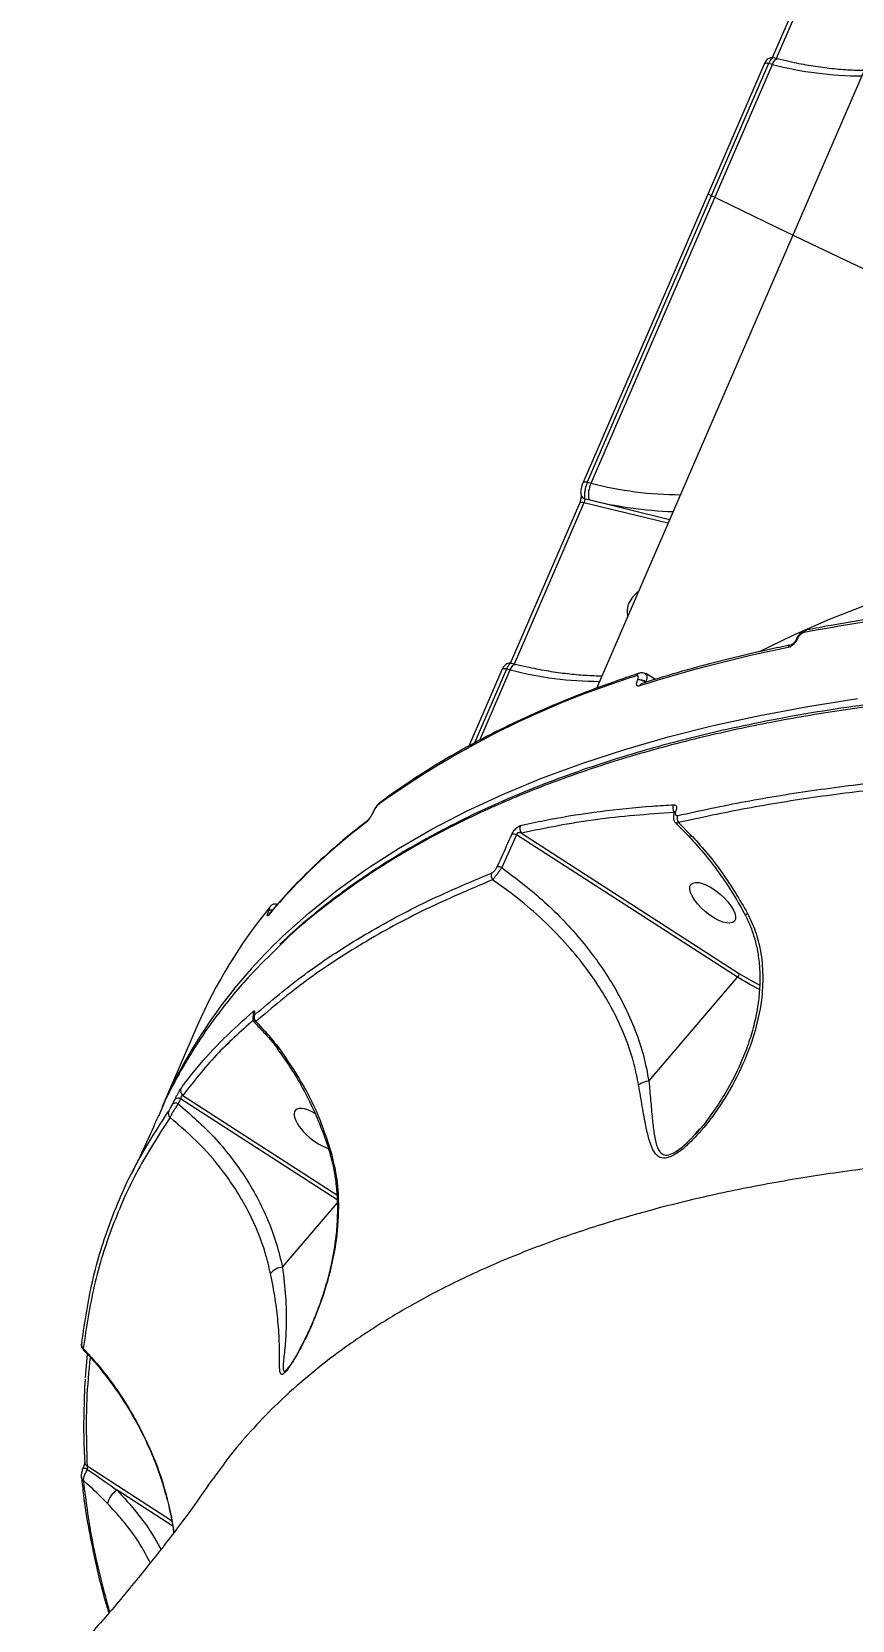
# Model space of a CAD drawing. Header units: millimetres. Extents: x -4688 to 6829, y -6350 to 4771.
# Drawn here: x 1977.9 to 2112.1, y 774.7 to 1034.5 of the extents above; entities that cross this region are included whole.
import ezdxf

# ---------------------------------------------------------------- set-up
doc = ezdxf.new("R2010")
doc.units = ezdxf.units.MM
for name, color, linetype in [('DIKOM_ОБЪЕКТ', 7, 'Continuous'), ('DIKOM_РАЗМЕР_ЗОНА', 7, 'Continuous'), ('DIKOM_РАЗМЕР_ОБЪЕКТА', 7, 'Continuous')]:
    doc.layers.add(name, color=color, linetype=linetype)
doc.styles.add('style1', font='arial.ttf', dxfattribs={"width": 0.8})
doc.dimstyles.new('1-50', dxfattribs={"dimtxt": 300, "dimasz": 200, "dimexe": 100, "dimexo": 0, "dimgap": 100, "dimtad": 1, "dimtxsty": 'style1', "dimcen": 200, "dimclrd": 7, "dimclre": 7, "dimclrt": 7, "dimadec": 1, "dimazin": 2, "dimtfac": 1, "dimtmove": 0, "dimatfit": 2, "dimfxl": 0, "dimlwd": 25, "dimlwe": 18, "dimarcsym": 0})

# ---------------------------------------------------------------- blocks, each defined once
blk = doc.blocks.new('*D9')
at = {"layer": 'Defpoints', "color": 0, "transparency": 16777216}
for p in [(2285.35, 2926.08), (233.68, -3329.73), (5655.58, -3329.73)]:
    blk.add_point(p, dxfattribs=at)
at = {"layer": 'DIKOM_РАЗМЕР_ОБЪЕКТА', "color": 7, "lineweight": 18, "transparency": 16777216}
for p, q in [((2285.35, 2926.08), (5755.58, 2926.08)), ((233.68, -3329.73), (5755.58, -3329.73))]:
    blk.add_line(p, q, dxfattribs=at)
at = {"layer": 'DIKOM_РАЗМЕР_ОБЪЕКТА', "color": 7, "lineweight": 25, "transparency": 16777216}
blk.add_line((5655.58, 2726.08), (5655.58, -3129.73), dxfattribs=at)
at = {"layer": 'DIKOM_РАЗМЕР_ОБЪЕКТА', "color": 7, "transparency": 16777216}
for points in [[(5622.24, 2726.08), (5688.91, 2726.08), (5655.58, 2926.08)], [(5622.24, -3129.73), (5688.91, -3129.73), (5655.58, -3329.73)]]:
    blk.add_solid(points, dxfattribs=at)
at = {"layer": 'DIKOM_РАЗМЕР_ОБЪЕКТА', "color": 7, "transparency": 16777216, "insert": (5402.4, -130.27), "char_height": 300, "attachment_point": 5, "rotation": 90, "style": 'style1'}
blk.add_mtext('6250', dxfattribs=at)
blk = doc.blocks.new('*D10')
at = {"layer": 'Defpoints', "color": 0, "transparency": 16777216}
for p in [(2960.09, 4770.95), (741.18, -5330.34), (6729.08, -5330.34)]:
    blk.add_point(p, dxfattribs=at)
at = {"layer": 'DIKOM_РАЗМЕР_ЗОНА', "color": 7, "lineweight": 18, "transparency": 16777216}
for p, q in [((2960.09, 4770.95), (6829.08, 4770.95)), ((741.18, -5330.34), (6829.08, -5330.34))]:
    blk.add_line(p, q, dxfattribs=at)
at = {"layer": 'DIKOM_РАЗМЕР_ЗОНА', "color": 7, "lineweight": 25, "transparency": 16777216}
blk.add_line((6729.08, 4570.95), (6729.08, -5130.34), dxfattribs=at)
at = {"layer": 'DIKOM_РАЗМЕР_ЗОНА', "color": 7, "transparency": 16777216}
for points in [[(6695.74, 4570.95), (6762.41, 4570.95), (6729.08, 4770.95)], [(6695.74, -5130.34), (6762.41, -5130.34), (6729.08, -5330.34)]]:
    blk.add_solid(points, dxfattribs=at)
at = {"layer": 'DIKOM_РАЗМЕР_ЗОНА', "color": 7, "transparency": 16777216, "insert": (6475.9, -93.77), "char_height": 300, "attachment_point": 5, "rotation": 90, "style": 'style1'}
blk.add_mtext('10100', dxfattribs=at)
blk = doc.blocks.new('*D11')
at = {"layer": 'Defpoints', "color": 0, "transparency": 16777216}
for p in [(3703.08, 2652.76), (-3188.42, -47.63), (-3188.42, -4921.77)]:
    blk.add_point(p, dxfattribs=at)
at = {"layer": 'DIKOM_РАЗМЕР_ОБЪЕКТА', "color": 7, "lineweight": 18, "transparency": 16777216}
for p, q in [((3703.08, 2652.76), (3703.08, -5021.77)), ((-3188.42, -47.63), (-3188.42, -5021.77))]:
    blk.add_line(p, q, dxfattribs=at)
at = {"layer": 'DIKOM_РАЗМЕР_ОБЪЕКТА', "color": 7, "lineweight": 25, "transparency": 16777216}
blk.add_line((3503.08, -4921.77), (-2988.42, -4921.77), dxfattribs=at)
at = {"layer": 'DIKOM_РАЗМЕР_ОБЪЕКТА', "color": 7, "transparency": 16777216}
for points in [[(-2988.42, -4888.44), (-2988.42, -4955.11), (-3188.42, -4921.77)], [(3503.08, -4888.44), (3503.08, -4955.11), (3703.08, -4921.77)]]:
    blk.add_solid(points, dxfattribs=at)
at = {"layer": 'DIKOM_РАЗМЕР_ОБЪЕКТА', "color": 7, "transparency": 16777216, "insert": (4.08, -4668.6), "char_height": 300, "attachment_point": 5, "style": 'style1'}
blk.add_mtext('6900', dxfattribs=at)
blk = doc.blocks.new('*D12')
at = {"layer": 'Defpoints', "color": 0, "transparency": 16777216}
for p in [(4937.72, 2926.08), (-4688.42, -671.13), (4937.72, -6249.77)]:
    blk.add_point(p, dxfattribs=at)
at = {"layer": 'DIKOM_РАЗМЕР_ЗОНА', "color": 7, "lineweight": 18, "transparency": 16777216}
for p, q in [((4937.72, 2926.08), (4937.72, -6349.77)), ((-4688.42, -671.13), (-4688.42, -6349.77))]:
    blk.add_line(p, q, dxfattribs=at)
at = {"layer": 'DIKOM_РАЗМЕР_ЗОНА', "color": 7, "lineweight": 25, "transparency": 16777216}
blk.add_line((-4488.42, -6249.77), (4737.72, -6249.77), dxfattribs=at)
at = {"layer": 'DIKOM_РАЗМЕР_ЗОНА', "color": 7, "transparency": 16777216}
for points in [[(-4488.42, -6216.44), (-4488.42, -6283.11), (-4688.42, -6249.77)], [(4737.72, -6216.44), (4737.72, -6283.11), (4937.72, -6249.77)]]:
    blk.add_solid(points, dxfattribs=at)
at = {"layer": 'DIKOM_РАЗМЕР_ЗОНА', "color": 7, "transparency": 16777216, "insert": (124.65, -5996.6), "char_height": 300, "attachment_point": 5, "style": 'style1'}
blk.add_mtext('9650', dxfattribs=at)

msp = doc.modelspace()

# ---------------------------------------------------------------- linework, layer by layer
at = {"layer": 'DIKOM_ОБЪЕКТ', "color": 7, "linetype": 'Continuous', "lineweight": 15}
for p, q in [((2186.722, 1196.008), (2070.27, 927.116)), ((2110.365, 1056.407), (2099.036, 1030.248)), ((2111.112, 1056.527), (2099.681, 1030.131)), ((2097.695, 1029.207), (2068.028, 960.707)), ((2098.442, 1029.328), (2068.776, 960.827)), ((2069.382, 960.679), (2099.048, 1029.179)), ((2099.048, 1029.179), (2098.442, 1029.328)), ((2099.865, 1030.086), (2099.239, 1030.239)), ((2068.776, 960.827), (2069.382, 960.679)), ((2067.474, 957.37), (2056.146, 931.211)), ((2068.222, 957.491), (2056.79, 931.094)), ((2081.965, 954.12), (2068.222, 957.491)), ((2068.365, 958.15), (2069.007, 957.992)), ((2069.007, 957.992), (2082.237, 954.748)), ((2102.961, 935.154), (2102.932, 935.088)), ((2103.195, 935.306), (2103.167, 935.241)), ((2054.804, 930.171), (2049.393, 917.676)), ((2055.551, 930.291), (2050.313, 918.196)), ((2056.157, 930.142), (2055.551, 930.291)), ((2056.974, 931.049), (2056.348, 931.203)), ((2051.174, 918.637), (2056.157, 930.142)), ((2077.001, 928.483), (2077.02, 928.529)), ((2078.351, 928.161), (2078.331, 928.116)), ((2079.931, 928.595), (2078.336, 929.546)), ((2033.713, 906.898), (2033.676, 906.813)), ((2033.783, 906.983), (2033.746, 906.898)), ((2083.243, 905.086), (2085.499, 902.846)), ((2083.686, 905.176), (2085.732, 903.12)), ((2057.197, 903.184), (2054.775, 897.817)), ((2093.374, 879.86), (2057.197, 903.184)), ((2058.012, 903.453), (2093.68, 880.457)), ((2016.652, 890.714), (2016.664, 890.741)), ((2078.853, 862.861), (2093.374, 879.86)), ((2004.954, 871.917), (1999.214, 858.663)), ((2002.581, 860.541), (2027.803, 844.28)), ((2000.922, 859.138), (2001.314, 859.944)), ((2002.219, 859.98), (2001.826, 859.171)), ((2027.823, 843.473), (2002.219, 859.98)), ((2086.455, 854.256), (2087.183, 855.102)), ((2018.896, 832.452), (2027.837, 842.919)), ((1986.666, 814.421), (1987.002, 818.208)), ((1986.914, 799.946), (2000.76, 791.019)), ((2007.595, 797.886), (2007.533, 797.801)), ((2000.948, 790.104), (1991.829, 795.983))]:
    msp.add_line(p, q, dxfattribs=at)
at = {"layer": 'DIKOM_ОБЪЕКТ', "color": 7, "linetype": 'Continuous', "lineweight": 15, "flags": 128}
for points in [[(2098.442, 1029.328), (2098.27, 1029.361), (2098.111, 1029.374), (2097.971, 1029.367), (2097.853, 1029.339), (2097.764, 1029.292), (2097.705, 1029.228), (2097.695, 1029.207)], [(2099.048, 1029.179), (2099.194, 1029.481), (2099.347, 1029.732), (2099.502, 1029.921), (2099.653, 1030.043), (2099.794, 1030.091), (2099.864, 1030.086)], [(2068.776, 960.827), (2068.604, 960.861), (2068.445, 960.874), (2068.305, 960.867), (2068.187, 960.839), (2068.098, 960.792), (2068.039, 960.727), (2068.027, 960.702)], [(2068.222, 957.491), (2068.05, 957.524), (2067.89, 957.537), (2067.749, 957.53), (2067.631, 957.502), (2067.542, 957.454), (2067.484, 957.389), (2067.474, 957.37)], [(2096.972, 933.151), (2102.481, 935.854), (2108.39, 938.435), (2114.576, 940.831), (2121.031, 943.038), (2127.751, 945.056), (2134.728, 946.881), (2141.957, 948.513), (2149.431, 949.95), (2157.142, 951.19), (2165.084, 952.233), (2173.249, 953.077), (2181.63, 953.721), (2190.219, 954.166), (2199.007, 954.41), (2207.987, 954.454), (2217.15, 954.297), (2226.488, 953.939), (2235.992, 953.381), (2245.654, 952.624), (2255.463, 951.667)], [(2055.551, 930.291), (2055.38, 930.324), (2055.221, 930.338), (2055.08, 930.33), (2054.963, 930.303), (2054.873, 930.256), (2054.814, 930.191), (2054.804, 930.171)], [(2056.157, 930.142), (2056.303, 930.444), (2056.457, 930.695), (2056.612, 930.885), (2056.762, 931.006), (2056.903, 931.054), (2056.973, 931.049)], [(2018.084, 885.723), (2018.976, 886.584), (2023.251, 890.426), (2027.831, 894.101), (2032.71, 897.605), (2037.887, 900.937), (2043.355, 904.092), (2049.111, 907.068), (2055.149, 909.862), (2061.465, 912.474), (2068.052, 914.899), (2074.907, 917.136), (2082.022, 919.183), (2089.393, 921.039), (2097.012, 922.702), (2104.873, 924.17), (2112.97, 925.442)], [(2016.829, 891.39), (2016.798, 891.349), (2016.716, 891.203)], [(2016.702, 890.232), (2016.668, 890.188), (2016.581, 890.036)], [(2094.992, 890.326), (2094.79, 890.153), (2094.676, 890.018), (2094.659, 889.928), (2094.661, 889.926)], [(2096.975, 877.854), (2095.341, 878.685), (2093.374, 879.86)], [(2093.68, 880.457), (2095.588, 879.317), (2096.977, 878.603)], [(2014.258, 873.958), (2014.184, 873.836), (2014.172, 873.807)], [(2026.906, 851.045), (2026.798, 850.921), (2026.772, 850.814), (2026.773, 850.805)]]:
    msp.add_lwpolyline(points, dxfattribs=at)
at = {"layer": 'DIKOM_ОБЪЕКТ', "color": 7, "linetype": 'Continuous', "lineweight": 15}
for centre, radius, start, end in [((2113.788, 1086.316), 59.007, 255.53393, 269.87668), ((2960.09, 2788.542), 1982.411, 243.918116, 266.866524), ((2073.505, 958.735), 4.559, 154.76154, 189.37525), ((2084.122, 1017.815), 59.007, 255.53393, 269.87668), ((2068.546, 958.954), 0.824, 197.24224, 257.36188), ((2085.015, 1021.236), 65.238, 255.79583, 268.04903), ((2078.661, 939.679), 3.376, 155.5494, 193.27644), ((2079.781, 939.166), 4.609, 125.31753, 155.50963), ((2168.125, 594.832), 347.346, 89.6771, 100.60482), ((2104.851, 936), 0.694, 103.44897, 159.36524), ((2146.788, 708.807), 229.482, 101.34939, 107.62258), ((2102.276, 933.558), 0.692, 102.82115, 159.44043), ((2103.191, 934.947), 0.295, 94.74882, 151.57654), ((2103.22, 935.011), 0.297, 94.86194, 150.49136), ((2121.116, 787.455), 148.481, 107.35924, 125.64394), ((2070.897, 987.279), 59.007, 255.53393, 269.87668), ((2077.491, 928.902), 0.728, 109.11397, 158.16991), ((2077.241, 926.76), 1.74, 51.20456, 97.92997), ((2077.261, 926.805), 1.74, 51.20456, 97.92997), ((2077.987, 927.251), 0.725, 108.94627, 158.27585), ((2033.866, 906.729), 0.208, 125.50911, 157.29305), ((2033.904, 906.814), 0.208, 125.53714, 156.20204), ((2035.307, 907.813), 0.781, 126.70799, 156.91092), ((2083.918, 907.533), 1.153, 151.41495, 217.94487), ((2083.323, 906.713), 0.338, 102.57819, 154.39543), ((2091.707, 826.714), 98.253, 127.06628, 139.87299), ((2033.204, 904.807), 0.781, 126.99751, 156.90331), ((2058.839, 904.196), 1.112, 153.95999, 221.97846), ((2084.698, 905.851), 1.217, 156.84642, 213.71989), ((2056.747, 902.105), 1.169, 67.35135, 106.71512), ((2086.524, 902.184), 1.226, 130.23893, 148.19591), ((2054.167, 896.506), 1.125, 156.74346, 217.83113), ((2054.311, 896.757), 1.157, 66.36321, 105.87395), ((2080.663, 838.972), 82.567, 140.75899, 156.48349), ((2017.035, 890.204), 0.637, 75.4118, 126.94698), ((2017.05, 890.226), 0.643, 74.83512, 126.84324), ((2077.321, 824.305), 85.33, 133.96425, 156.25584), ((2092.441, 880.716), 1.266, 317.45375, 348.15856), ((2015.035, 873.898), 0.955, 154.32593, 196.26953), ((2015.245, 873.319), 1, 156.24384, 223.6534), ((2018.43, 868.054), 0.294, 119.73382, 169.65136), ((2079.096, 859.667), 3.203, 94.34751, 126.87753), ((2001.795, 859.264), 0.832, 59.31614, 125.24006), ((2003.176, 861.307), 0.97, 156.31852, 232.13518), ((2001.146, 857.606), 0.943, 155.81531, 226.3109), ((2001.4, 858.459), 0.83, 59.13772, 125.14279), ((1788.16, 1091.144), 459.196, 311.07266, 328.2064), ((2019.05, 829.83), 2.627, 93.36311, 143.23171), ((1986.824, 819.825), 0.84, 154.58972, 230.986), ((1987.311, 800.649), 0.808, 185.16311, 240.5698), ((1986.784, 798.205), 0.817, 188.16605, 232.3949), ((1985.869, 796.81), 2.789, 67.0952, 82.13166), ((1993.637, 793.029), 3.463, 121.46279, 166.98884)]:
    msp.add_arc(centre, radius, start, end, dxfattribs=at)
msp.add_ellipse((2089.287, 892.049), major_axis=(3.564, -3.012), ratio=0.4016192, dxfattribs=at)
for start_param, end_param in [(3.2835784, 5.5470952), (1.9772132, 3.2835784)]:
    msp.add_ellipse((2024.557, 855.079), major_axis=(3.564, -3.012), ratio=0.4016192, start_param=start_param, end_param=end_param, dxfattribs=at)
for points, knots in [([(2099.242, 1030.238), (2099.241, 1030.238), (2099.111, 1030.298), (2098.832, 1030.275), (2098.486, 1030.174), (2098.202, 1029.981), (2097.945, 1029.692), (2097.785, 1029.427), (2097.706, 1029.229), (2097.696, 1029.204)], [0, 0, 0, 0, 0.0015792, 0.2009267, 0.3622209, 0.5189769, 0.6988153, 0.9624118, 1, 1, 1, 1]), ([(2099.234, 1030.22), (2099.22, 1030.23), (2099.145, 1030.281), (2098.956, 1030.156), (2098.694, 1029.853), (2098.526, 1029.503), (2098.442, 1029.328)], [0, 0, 0, 0, 0.0719734, 0.3813418, 0.6906495, 1, 1, 1, 1]), ([(2114.038, 1028.179), (2113.949, 1028.179), (2112.975, 1028.17), (2110.999, 1028.265), (2108.062, 1028.538), (2104.984, 1028.993), (2102.237, 1029.523), (2100.51, 1029.933), (2099.865, 1030.086)], [0, 0, 0, 0, 0.021434, 0.2333898, 0.4458981, 0.658983, 0.8725557, 1, 1, 1, 1]), ([(2067.775, 959.833), (2067.756, 959.747), (2067.689, 959.436), (2067.66, 959.068), (2067.759, 958.795), (2067.787, 958.717)], [0, 0, 0, 0, 0.2136278, 0.7745577, 1, 1, 1, 1]), ([(2068.032, 960.7), (2067.964, 960.538), (2067.849, 960.26), (2067.796, 959.958), (2067.775, 959.833)], [0, 0, 0, 0, 0.5855044, 1, 1, 1, 1]), ([(2068.776, 960.827), (2068.725, 960.701), (2068.596, 960.382), (2068.431, 959.795), (2068.318, 959.144), (2068.286, 958.551), (2068.339, 958.284), (2068.365, 958.15)], [0, 0, 0, 0, 0.1407273, 0.3554498, 0.5702908, 0.7851571, 1, 1, 1, 1]), ([(2067.754, 958.726), (2067.754, 958.727), (2067.751, 958.737), (2067.759, 958.699), (2067.762, 958.614), (2067.754, 958.436), (2067.718, 958.176), (2067.645, 957.851), (2067.555, 957.56), (2067.494, 957.422), (2067.474, 957.377)], [0, 0, 0, 0, 0.0058536, 0.0949864, 0.200549, 0.336944, 0.5006477, 0.6918207, 0.8977199, 1, 1, 1, 1]), ([(2068.365, 958.15), (2068.367, 958.118), (2068.371, 958.053), (2068.35, 957.908), (2068.313, 957.747), (2068.267, 957.602), (2068.235, 957.522), (2068.222, 957.491)], [0, 0, 0, 0, 0.21547407, 0.43064771, 0.64534848, 0.85958516, 1, 1, 1, 1]), ([(2170.605, 942.608), (2169.046, 942.599), (2164.526, 942.576), (2157.171, 942.401), (2148.603, 942.023), (2140.219, 941.463), (2132.022, 940.727), (2124.017, 939.813), (2116.216, 938.719), (2109.794, 937.654), (2106.006, 936.928), (2104.69, 936.676)], [0, 0, 0, 0, 0.0652743, 0.189341, 0.3134158, 0.4374968, 0.5615842, 0.6856777, 0.8097769, 0.9338813, 1, 1, 1, 1]), ([(2104.694, 936.657), (2104.634, 936.65), (2104.39, 936.624), (2103.955, 936.382), (2103.428, 935.923), (2103.069, 935.457), (2102.986, 935.189), (2102.974, 935.152)], [0, 0, 0, 0, 0.0798373, 0.3253577, 0.6372765, 0.9495366, 1, 1, 1, 1]), ([(2104.201, 936.245), (2104.12, 936.22), (2103.958, 936.171), (2103.69, 935.981), (2103.449, 935.733), (2103.284, 935.495), (2103.218, 935.355), (2103.195, 935.306)], [0, 0, 0, 0, 0.2288294, 0.4578465, 0.6785143, 0.8883618, 1, 1, 1, 1]), ([(2102.114, 934.231), (2100.835, 933.965), (2097.123, 933.194), (2091.149, 931.782), (2084.287, 929.962), (2079.918, 928.608), (2077.752, 927.937)], [0, 0, 0, 0, 0.1498866, 0.4347981, 0.7197198, 1, 1, 1, 1]), ([(2103.167, 935.241), (2103.133, 935.168), (2103.032, 934.954), (2102.779, 934.589), (2102.407, 934.209), (2101.998, 933.916), (2101.751, 933.839), (2101.628, 933.801)], [0, 0, 0, 0, 0.1082969, 0.3204328, 0.5430623, 0.7715679, 1, 1, 1, 1]), ([(2102.931, 935.086), (2102.929, 935.082), (2102.911, 935.035), (2102.841, 934.906), (2102.711, 934.716), (2102.537, 934.52), (2102.355, 934.363), (2102.203, 934.264), (2102.115, 934.231), (2102.121, 934.233), (2102.123, 934.233)], [0, 0, 0, 0, 0.0126352, 0.143886, 0.2882354, 0.4508682, 0.6244635, 0.775579, 0.9349207, 1, 1, 1, 1]), ([(2056.351, 931.201), (2056.35, 931.202), (2056.22, 931.261), (2055.941, 931.238), (2055.595, 931.137), (2055.311, 930.945), (2055.054, 930.656), (2054.895, 930.39), (2054.815, 930.192), (2054.805, 930.167)], [0, 0, 0, 0, 0.0015792, 0.2009267, 0.3622209, 0.5189769, 0.6988153, 0.9624118, 1, 1, 1, 1]), ([(2056.343, 931.183), (2056.329, 931.193), (2056.254, 931.245), (2056.065, 931.119), (2055.803, 930.816), (2055.635, 930.466), (2055.551, 930.291)], [0, 0, 0, 0, 0.0719734, 0.3813418, 0.6906495, 1, 1, 1, 1]), ([(2071.148, 929.143), (2071.058, 929.142), (2070.084, 929.133), (2068.108, 929.228), (2065.171, 929.502), (2062.094, 929.957), (2059.346, 930.486), (2057.619, 930.896), (2056.974, 931.049)], [0, 0, 0, 0, 0.021434, 0.2333898, 0.4458981, 0.658983, 0.8725557, 1, 1, 1, 1]), ([(2246.11, 921.265), (2244.704, 921.479), (2239.903, 922.211), (2231.817, 923.276), (2221.874, 924.464), (2212.088, 925.461), (2202.47, 926.28), (2193.023, 926.918), (2183.741, 927.377), (2174.621, 927.656), (2165.659, 927.756), (2156.854, 927.678), (2148.204, 927.42), (2139.705, 926.983), (2131.355, 926.366), (2123.163, 925.569), (2115.153, 924.595), (2107.359, 923.447), (2099.804, 922.127), (2092.491, 920.636), (2085.416, 918.975), (2078.577, 917.144), (2071.971, 915.141), (2065.595, 912.967), (2059.45, 910.621), (2053.533, 908.101), (2047.843, 905.408), (2042.382, 902.54), (2037.163, 899.506), (2032.21, 896.316), (2027.533, 892.985), (2023.172, 889.5), (2020.163, 886.923), (2018.692, 885.463), (2018.488, 885.261)], [0, 0, 0, 0, 0.01366946, 0.0466609, 0.07966298, 0.11251677, 0.14521956, 0.17780866, 0.21032128, 0.24279459, 0.27526567, 0.3077641, 0.34032198, 0.37297625, 0.40576375, 0.43872132, 0.47175112, 0.50467949, 0.53744492, 0.57008474, 0.60263569, 0.63513432, 0.66761698, 0.70011734, 0.73266184, 0.76528627, 0.79802621, 0.83091709, 0.86393051, 0.89689345, 0.9296601, 0.96227404, 0.99477053, 1, 1, 1, 1]), ([(2077.249, 929.59), (2076.117, 929.211), (2072.835, 928.112), (2067.583, 926.165), (2061.576, 923.692), (2055.82, 921.052), (2050.316, 918.248), (2045.067, 915.283), (2040.168, 912.213), (2036.818, 909.896), (2035.107, 908.635), (2034.84, 908.439)], [0, 0, 0, 0, 0.06883383, 0.19964173, 0.33044341, 0.46122772, 0.59198855, 0.72271895, 0.85341132, 0.97712078, 1, 1, 1, 1]), ([(2077.02, 928.529), (2077.044, 928.589), (2077.104, 928.742), (2077.137, 928.953), (2077.1, 929.121), (2076.993, 929.208), (2076.874, 929.185), (2076.815, 929.173)], [0, 0, 0, 0, 0.1422682, 0.3570915, 0.5715532, 0.7857145, 1, 1, 1, 1]), ([(2077.313, 927.519), (2077.224, 927.502), (2077.044, 927.468), (2076.883, 927.6), (2076.827, 927.852), (2076.876, 928.167), (2076.965, 928.394), (2077.001, 928.483)], [0, 0, 0, 0, 0.2150376, 0.4299703, 0.6447112, 0.8592201, 1, 1, 1, 1]), ([(2078.314, 929.468), (2078.303, 929.478), (2078.181, 929.588), (2077.876, 929.657), (2077.521, 929.671), (2077.329, 929.604), (2077.255, 929.578)], [0, 0, 0, 0, 0.0397689, 0.4369518, 0.7820998, 1, 1, 1, 1]), ([(2078.285, 929.464), (2078.341, 929.434), (2078.48, 929.356), (2078.549, 929.025), (2078.505, 928.597), (2078.395, 928.286), (2078.351, 928.161)], [0, 0, 0, 0, 0.1970998, 0.4982292, 0.8000252, 1, 1, 1, 1]), ([(2245.623, 920.845), (2241.636, 921.418), (2232.59, 922.719), (2218.726, 924.34), (2204.049, 925.707), (2189.62, 926.662), (2175.475, 927.207), (2162.767, 927.322), (2151.457, 927.115), (2141.457, 926.686), (2131.693, 926.013), (2121.249, 925.006), (2110.229, 923.577), (2098.761, 921.623), (2087.266, 919.155), (2075.857, 916.11), (2065.048, 912.554), (2055.249, 908.678), (2047.132, 904.885), (2039.587, 900.816), (2032.58, 896.492), (2025.657, 891.418), (2020.922, 887.565), (2018.698, 885.304), (2018.369, 884.969)], [0, 0, 0, 0, 0.0389536, 0.088366, 0.1380084, 0.1877373, 0.2378729, 0.2880976, 0.3261852, 0.3642727, 0.4025172, 0.4407617, 0.490174, 0.5398165, 0.5895454, 0.6460424, 0.7026669, 0.7534199, 0.8042654, 0.8425637, 0.8919755, 0.9416173, 0.9913456, 1, 1, 1, 1]), ([(2246.785, 920.43), (2245.925, 918.477), (2243.43, 912.81), (2239.078, 903.524), (2233.638, 892.621), (2227.909, 881.857), (2221.902, 871.238), (2215.617, 860.769), (2209.058, 850.455), (2202.229, 840.303), (2195.133, 830.317), (2187.775, 820.504), (2180.158, 810.868), (2172.286, 801.415), (2164.165, 792.151), (2155.797, 783.079), (2147.189, 774.205), (2138.343, 765.535), (2129.266, 757.071), (2119.963, 748.82), (2110.437, 740.786), (2100.695, 732.972), (2090.743, 725.383), (2080.582, 718.027), (2071.904, 712.046), (2066.588, 708.551), (2064.781, 707.363)], [0, 0, 0, 0, 0.0228178, 0.0662207, 0.1096242, 0.1530277, 0.196431, 0.2398342, 0.2832373, 0.3266402, 0.3700429, 0.4134454, 0.4568476, 0.5002497, 0.5436515, 0.587053, 0.6304542, 0.6738552, 0.7172558, 0.7606562, 0.8040562, 0.8474559, 0.8908553, 0.9342544, 0.9776532, 1, 1, 1, 1]), ([(2083.579, 906.33), (2087.238, 907.121), (2094.561, 908.706), (2106.209, 910.568), (2118.299, 912.083), (2126.766, 912.739), (2131.003, 913.067)], [0, 0, 0, 0, 0.2489043, 0.4982428, 0.7488998, 1, 1, 1, 1]), ([(2131.046, 911.895), (2126.852, 911.571), (2118.455, 910.923), (2106.41, 909.421), (2094.739, 907.563), (2087.372, 905.972), (2083.686, 905.176)], [0, 0, 0, 0, 0.2489044, 0.4982428, 0.7488997, 1, 1, 1, 1]), ([(2033.746, 906.898), (2033.719, 906.839), (2033.628, 906.636), (2033.422, 906.261), (2033.126, 905.811), (2032.79, 905.382), (2032.593, 905.208), (2032.486, 905.113)], [0, 0, 0, 0, 0.0796272, 0.2757181, 0.4707552, 0.7105349, 1, 1, 1, 1]), ([(2033.673, 906.809), (2033.662, 906.783), (2033.623, 906.689), (2033.545, 906.534), (2033.477, 906.419), (2033.455, 906.383)], [0, 0, 0, 0, 0.2059927, 0.7479899, 1, 1, 1, 1]), ([(2034.85, 908.432), (2034.803, 908.4), (2034.595, 908.261), (2034.335, 907.947), (2034.012, 907.481), (2033.8, 907.11), (2033.728, 906.917), (2033.707, 906.861)], [0, 0, 0, 0, 0.0992316, 0.4363599, 0.6848771, 0.908305, 1, 1, 1, 1]), ([(2034.589, 908.119), (2034.516, 908.056), (2034.387, 907.945), (2034.172, 907.669), (2033.988, 907.388), (2033.858, 907.152), (2033.8, 907.023), (2033.783, 906.983)], [0, 0, 0, 0, 0.30257035, 0.53468099, 0.72546081, 0.91710045, 1, 1, 1, 1]), ([(2057.839, 904.685), (2058.162, 904.758), (2059.773, 905.127), (2064.036, 906.003), (2070.84, 907.08), (2077.647, 907.775), (2081.747, 908.017), (2082.905, 908.085)], [0, 0, 0, 0, 0.0413727, 0.2068703, 0.5379106, 0.8694302, 1, 1, 1, 1]), ([(2083.009, 906.824), (2078.636, 906.512), (2069.875, 905.886), (2061.971, 904.265), (2058.012, 903.453)], [0, 0, 0, 0, 0.4991777, 1, 1, 1, 1]), ([(2083.028, 906.855), (2082.955, 906.652), (2082.818, 906.268), (2082.872, 905.714), (2083.033, 905.304), (2083.216, 905.155), (2083.267, 905.114)], [0, 0, 0, 0, 0.335175, 0.6326956, 0.8974664, 1, 1, 1, 1]), ([(2082.905, 908.085), (2083.008, 908.074), (2083.214, 908.052), (2083.37, 907.812), (2083.396, 907.468), (2083.295, 907.176), (2083.25, 907.043)], [0, 0, 0, 0, 0.25914988, 0.51773172, 0.78122837, 1, 1, 1, 1]), ([(2083.066, 907.016), (2083.066, 907.014), (2083.065, 907.009), (2083.053, 906.934), (2083.02, 906.866), (2083.014, 906.854)], [0, 0, 0, 0, 0.3924307, 0.8919605, 1, 1, 1, 1]), ([(2083.25, 907.043), (2083.235, 907.006), (2083.178, 906.858), (2083.145, 906.626), (2083.205, 906.421), (2083.35, 906.307), (2083.503, 906.322), (2083.579, 906.33)], [0, 0, 0, 0, 0.0798484, 0.318135, 0.5555822, 0.7774002, 1, 1, 1, 1]), ([(2032.73, 905.427), (2031.949, 904.822), (2029.688, 903.07), (2026.152, 900.054), (2022.219, 896.331), (2019.096, 893.041), (2017.331, 890.97), (2016.701, 890.232)], [0, 0, 0, 0, 0.1293171, 0.3744331, 0.61945, 0.8643326, 1, 1, 1, 1]), ([(2033.455, 906.383), (2033.423, 906.328), (2033.329, 906.162), (2033.146, 905.896), (2032.94, 905.631), (2032.779, 905.466), (2032.746, 905.441), (2032.734, 905.432)], [0, 0, 0, 0, 0.1083361, 0.325765, 0.586319, 0.8499138, 1, 1, 1, 1]), ([(2056.41, 903.225), (2056.466, 903.34), (2056.578, 903.57), (2056.822, 903.917), (2057.092, 904.221), (2057.381, 904.469), (2057.638, 904.624), (2057.781, 904.667), (2057.839, 904.685)], [0, 0, 0, 0, 0.1643489, 0.329157, 0.4897515, 0.661608, 0.8613781, 1, 1, 1, 1]), ([(2083.686, 905.176), (2083.573, 905.121), (2083.374, 905.025), (2083.3, 905.085), (2083.268, 905.111)], [0, 0, 0, 0, 0.5696428, 1, 1, 1, 1]), ([(2053.995, 897.87), (2054.241, 898.403), (2055.062, 900.183), (2055.855, 901.972), (2056.41, 903.225)], [0, 0, 0, 0, 0.2996328, 1, 1, 1, 1]), ([(2058.012, 903.453), (2057.958, 903.47), (2057.831, 903.509), (2057.639, 903.533), (2057.468, 903.517), (2057.361, 903.476), (2057.298, 903.436), (2057.249, 903.387), (2057.214, 903.324), (2057.195, 903.254), (2057.196, 903.208), (2057.197, 903.184)], [0, 0, 0, 0, 0.1852069, 0.4305499, 0.6101901, 0.6934454, 0.7464414, 0.80836, 0.8667593, 0.929887, 1, 1, 1, 1]), ([(2085.466, 902.817), (2086.248, 901.963), (2087.975, 900.074), (2090.369, 896.942), (2092.693, 893.511), (2094.012, 891.119), (2094.667, 889.93)], [0, 0, 0, 0, 0.2176662, 0.481147, 0.7421654, 1, 1, 1, 1]), ([(2085.732, 903.12), (2085.809, 903.039), (2087.647, 901.086), (2091.071, 897.009), (2093.677, 892.568), (2094.992, 890.326)], [0, 0, 0, 0, 0.0210937, 0.5057117, 1, 1, 1, 1]), ([(2014.329, 873.722), (2016.993, 875.968), (2022.326, 880.468), (2031.607, 886.526), (2041.753, 892.115), (2049.336, 895.337), (2053.133, 896.95)], [0, 0, 0, 0, 0.2482766, 0.4972325, 0.7482654, 1, 1, 1, 1]), ([(2053.133, 896.95), (2053.143, 896.954), (2053.21, 896.982), (2053.341, 897.059), (2053.532, 897.218), (2053.713, 897.415), (2053.879, 897.642), (2053.956, 897.794), (2053.995, 897.87)], [0, 0, 0, 0, 0.0354343, 0.257347, 0.4482178, 0.6281242, 0.8143664, 1, 1, 1, 1]), ([(2054.775, 897.817), (2054.662, 897.653), (2054.437, 897.325), (2054.055, 896.8), (2053.693, 896.324), (2053.435, 896), (2053.317, 895.86), (2053.278, 895.816)], [0, 0, 0, 0, 0.2221399, 0.4444002, 0.6650814, 0.8922441, 1, 1, 1, 1]), ([(2054.775, 897.817), (2057.006, 896.121), (2061.662, 892.582), (2066.693, 887.34), (2070.356, 882.676), (2072.805, 878.992), (2074.909, 875.183), (2076.652, 871.224), (2078.039, 867.115), (2078.582, 864.279), (2078.853, 862.861)], [0, 0, 0, 0, 0.18478278, 0.38568987, 0.48823347, 0.59076864, 0.69155262, 0.7923243, 0.89617193, 1, 1, 1, 1]), ([(2053.278, 895.816), (2049.537, 894.228), (2042.044, 891.05), (2031.94, 885.507), (2022.609, 879.442), (2017.22, 874.902), (2014.521, 872.628)], [0, 0, 0, 0, 0.248276, 0.4972311, 0.7482642, 1, 1, 1, 1]), ([(2077.174, 862.23), (2076.95, 863.363), (2076.277, 866.767), (2074.203, 872.323), (2071.058, 877.975), (2067.634, 882.689), (2064.265, 886.565), (2060.491, 890.231), (2056.796, 893.317), (2054.298, 895.092), (2053.278, 895.816)], [0, 0, 0, 0, 0.0856148, 0.2572047, 0.4325671, 0.5511429, 0.6705888, 0.7925743, 0.9153583, 1, 1, 1, 1]), ([(2016.664, 890.741), (2016.7, 890.827), (2016.771, 890.998), (2016.827, 891.18), (2016.837, 891.284), (2016.801, 891.297), (2016.743, 891.233), (2016.716, 891.203)], [0, 0, 0, 0, 0.1951513, 0.3900918, 0.5932741, 0.8111156, 1, 1, 1, 1]), ([(2018.03, 891.77), (2017.99, 891.789), (2017.85, 891.853), (2017.596, 891.847), (2017.326, 891.782), (2017.114, 891.667), (2016.955, 891.532), (2016.871, 891.446), (2016.833, 891.393), (2016.83, 891.389)], [0, 0, 0, 0, 0.0915833, 0.3137783, 0.5007431, 0.6678245, 0.8211703, 0.985223, 1, 1, 1, 1]), ([(2016.581, 890.036), (2016.541, 889.993), (2016.454, 889.899), (2016.399, 889.916), (2016.413, 890.066), (2016.494, 890.334), (2016.6, 890.587), (2016.652, 890.714)], [0, 0, 0, 0, 0.1890341, 0.4045268, 0.6068518, 0.803372, 1, 1, 1, 1]), ([(2016.704, 890.236), (2016.702, 890.233), (2016.696, 890.226), (2016.699, 890.229), (2016.701, 890.231)], [0, 0, 0, 0, 0.4936456, 1, 1, 1, 1]), ([(2094.992, 890.326), (2095.448, 889.366), (2096.375, 887.415), (2097.223, 883.988), (2097.583, 880.189), (2097.301, 875.545), (2096.146, 870.363), (2093.978, 864.815), (2091.046, 859.519), (2088.224, 855.669), (2085.937, 853.177), (2084.389, 851.739), (2082.84, 850.645), (2081.447, 850.173), (2080.28, 850.446), (2079.445, 851.587), (2078.829, 853.39), (2078.291, 855.759), (2077.767, 858.679), (2077.373, 861.041), (2077.174, 862.23)], [0, 0, 0, 0, 0.0470882, 0.0957444, 0.1543539, 0.2146404, 0.3009828, 0.3896909, 0.4807673, 0.5736895, 0.606829, 0.6403853, 0.677231, 0.7075584, 0.737927, 0.7828368, 0.8286809, 0.8755368, 0.9373318, 1, 1, 1, 1]), ([(2094.652, 889.92), (2094.683, 889.868), (2095.079, 889.206), (2095.648, 887.769), (2096.341, 885.615), (2096.797, 883.272), (2097.03, 880.764), (2097.002, 878.097), (2096.712, 875.262), (2096.129, 872.29), (2095.239, 869.221), (2094.042, 866.108), (2092.54, 862.974), (2090.73, 859.844), (2088.924, 857.197), (2087.472, 855.302), (2086.734, 854.504), (2086.485, 854.233)], [0, 0, 0, 0, 0.0046973, 0.0600986, 0.1171508, 0.1774564, 0.2412804, 0.308889, 0.3810388, 0.459387, 0.5413335, 0.6273347, 0.7174902, 0.8115352, 0.9100798, 0.9695324, 1, 1, 1, 1]), ([(2018.369, 884.969), (2016.74, 883.386), (2013.141, 879.886), (2008.775, 874.557), (2004.952, 869.164), (2001.922, 864.082), (1999.817, 860.098), (1998.854, 857.749), (1998.636, 857.218)], [0, 0, 0, 0, 0.1910684, 0.4223734, 0.5975511, 0.7727287, 0.9486273, 1, 1, 1, 1]), ([(2002.288, 861.696), (2002.454, 861.919), (2003.281, 863.037), (2005.508, 865.841), (2009.187, 869.93), (2012.511, 872.851), (2014.175, 874.312)], [0, 0, 0, 0, 0.0480628, 0.2403226, 0.6198798, 1, 1, 1, 1]), ([(2014.178, 873.804), (2014.129, 873.671), (2014.051, 873.457), (2014.037, 873.087), (2014.128, 872.767), (2014.24, 872.546), (2014.343, 872.472), (2014.348, 872.469)], [0, 0, 0, 0, 0.34524505, 0.55592974, 0.76099825, 0.98818625, 1, 1, 1, 1]), ([(2014.202, 873.9), (2014.202, 873.9), (2014.204, 873.907), (2014.198, 873.879), (2014.179, 873.828), (2014.169, 873.802)], [0, 0, 0, 0, 0.048221, 0.5059679, 1, 1, 1, 1]), ([(2014.175, 874.312), (2014.222, 874.344), (2014.317, 874.407), (2014.356, 874.314), (2014.323, 874.142), (2014.272, 873.999), (2014.258, 873.958)], [0, 0, 0, 0, 0.2927471, 0.5849578, 0.8819794, 1, 1, 1, 1]), ([(2014.258, 873.958), (2014.242, 873.914), (2014.203, 873.801), (2014.189, 873.689), (2014.225, 873.644), (2014.295, 873.696), (2014.329, 873.722)], [0, 0, 0, 0, 0.1835804, 0.4626516, 0.7309778, 1, 1, 1, 1]), ([(2014.123, 872.826), (2012.06, 870.998), (2007.823, 867.243), (2004.359, 862.814), (2002.581, 860.541)], [0, 0, 0, 0, 0.4866455, 1, 1, 1, 1]), ([(2014.322, 872.449), (2014.825, 871.94), (2016.089, 870.662), (2017.34, 869.192), (2018.057, 868.209), (2018.136, 868.1)], [0, 0, 0, 0, 0.3700553, 0.930417, 1, 1, 1, 1]), ([(2014.521, 872.628), (2014.455, 872.558), (2014.36, 872.456), (2014.362, 872.48), (2014.363, 872.488)], [0, 0, 0, 0, 0.6923518, 1, 1, 1, 1]), ([(2014.521, 872.628), (2015.504, 871.593), (2016.82, 870.206), (2017.988, 868.693), (2018.284, 868.309)], [0, 0, 0, 0, 0.7468136, 1, 1, 1, 1]), ([(2018.094, 868.075), (2018.801, 867.094), (2020.283, 865.041), (2022.238, 861.729), (2024.025, 858.204), (2025.507, 854.562), (2026.39, 852.078), (2026.711, 850.807), (2026.715, 850.79)], [0, 0, 0, 0, 0.184713, 0.3869313, 0.5900819, 0.7937405, 0.9973529, 1, 1, 1, 1]), ([(2018.284, 868.309), (2019.582, 866.443), (2022.205, 862.674), (2025.053, 856.825), (2026.326, 852.854), (2026.906, 851.045)], [0, 0, 0, 0, 0.3481775, 0.703135, 1, 1, 1, 1]), ([(2078.853, 862.861), (2078.946, 861.808), (2079.134, 859.691), (2079.377, 856.893), (2079.654, 854.414), (2080.031, 852.404), (2080.634, 851.104), (2081.557, 850.688), (2082.718, 850.973), (2084.302, 852.064), (2085.608, 853.258), (2086.337, 854.117), (2086.455, 854.256)], [0, 0, 0, 0, 0.1422741, 0.2858752, 0.4103131, 0.536627, 0.6491759, 0.7152433, 0.781142, 0.8656899, 0.9783462, 1, 1, 1, 1]), ([(2001.314, 859.944), (2001.382, 860.081), (2001.517, 860.354), (2001.751, 860.798), (2001.972, 861.195), (2002.161, 861.513), (2002.247, 861.636), (2002.288, 861.696)], [0, 0, 0, 0, 0.2064332, 0.4133689, 0.6142255, 0.8134787, 1, 1, 1, 1]), ([(2002.581, 860.541), (2002.547, 860.535), (2002.481, 860.524), (2002.386, 860.452), (2002.325, 860.369), (2002.282, 860.289), (2002.256, 860.221), (2002.227, 860.107), (2002.223, 860.036), (2002.219, 859.98)], [0, 0, 0, 0, 0.2066885, 0.4049123, 0.5395897, 0.590575, 0.7294274, 0.7856574, 1, 1, 1, 1]), ([(1986.065, 820.186), (1986.573, 823.586), (1987.59, 830.396), (1990.629, 840.062), (1994.694, 849.352), (1998.42, 855.109), (2000.285, 857.992)], [0, 0, 0, 0, 0.248104, 0.4969539, 0.7480901, 1, 1, 1, 1]), ([(2000.285, 857.992), (2000.307, 858.024), (2000.357, 858.099), (2000.471, 858.288), (2000.62, 858.553), (2000.782, 858.856), (2000.875, 859.044), (2000.922, 859.138)], [0, 0, 0, 0, 0.148787, 0.348725, 0.5573395, 0.7790753, 1, 1, 1, 1]), ([(2001.826, 859.171), (2001.703, 858.999), (2001.456, 858.654), (2001.086, 858.075), (2000.775, 857.538), (2000.581, 857.151), (2000.517, 856.984), (2000.494, 856.924)], [0, 0, 0, 0, 0.222342, 0.44483891, 0.66382607, 0.88064171, 1, 1, 1, 1]), ([(2001.826, 859.171), (2003.86, 857.4), (2006.938, 854.721), (2010.369, 850.629), (2012.727, 847.346), (2014.785, 843.877), (2016.532, 840.212), (2017.956, 836.402), (2018.583, 833.768), (2018.896, 832.452)], [0, 0, 0, 0, 0.2404012, 0.3636791, 0.4869552, 0.6133609, 0.7397639, 0.8698839, 1, 1, 1, 1]), ([(2000.494, 856.924), (1998.658, 854.09), (1994.979, 848.412), (1990.916, 839.194), (1987.842, 829.503), (1986.811, 822.62), (1986.295, 819.173)], [0, 0, 0, 0, 0.2481019, 0.4969506, 0.748088, 1, 1, 1, 1]), ([(1998.591, 857.237), (1998.386, 856.766), (1997.071, 853.76), (1995.593, 850.504), (1994.178, 847.766), (1994.043, 847.505)], [0, 0, 0, 0, 0.1438949, 0.9183748, 1, 1, 1, 1]), ([(2016.946, 831.402), (2016.676, 832.53), (2015.864, 835.921), (2013.587, 841.446), (2009.918, 847.369), (2005.532, 852.609), (2002.183, 855.478), (2000.494, 856.924)], [0, 0, 0, 0, 0.1165802, 0.3502653, 0.5897074, 0.7930886, 1, 1, 1, 1]), ([(2176.876, 850.949), (2171.675, 851.092), (2161.26, 851.378), (2146.211, 851.12), (2131.607, 850.356), (2118.347, 849.11), (2106.344, 847.5), (2095.522, 845.618), (2085.1, 843.355), (2075.114, 840.712), (2065.568, 837.682), (2056.511, 834.271), (2047.962, 830.477), (2040.401, 826.54), (2033.748, 822.531), (2027.915, 818.514), (2022.515, 814.251), (2017.773, 809.948), (2013.656, 805.647), (2010.302, 801.706), (2008.424, 799.055), (2007.595, 797.886)], [0, 0, 0, 0, 0.0646308, 0.1294204, 0.1944105, 0.2595627, 0.3135453, 0.3677814, 0.4221126, 0.4769377, 0.5318619, 0.5872889, 0.6428195, 0.6986201, 0.7454063, 0.7921925, 0.8392352, 0.8862778, 0.9270576, 0.9678375, 1, 1, 1, 1]), ([(2026.906, 851.045), (2027.235, 849.639), (2027.903, 846.782), (2028.152, 841.749), (2027.695, 836.11), (2026.342, 830.025), (2024.618, 825.086), (2022.933, 821.286), (2021.611, 818.71), (2020.406, 816.679), (2019.452, 815.338), (2018.805, 814.764), (2018.518, 815.008), (2018.422, 815.746), (2018.401, 817.212), (2018.424, 819.749), (2018.222, 823.342), (2017.76, 827.229), (2017.219, 830.002), (2016.946, 831.402)], [0, 0, 0, 0, 0.0629204, 0.1277925, 0.2147695, 0.3041676, 0.3947516, 0.4411796, 0.4882058, 0.5268344, 0.5575653, 0.5885343, 0.6242813, 0.6582003, 0.6928744, 0.7739223, 0.8569696, 0.9277876, 1, 1, 1, 1]), ([(2026.717, 850.787), (2026.83, 850.4), (2027.177, 849.204), (2027.551, 847.042), (2027.844, 844.293), (2027.913, 841.351), (2027.747, 838.257), (2027.306, 835.031), (2026.609, 831.686), (2025.645, 828.266), (2024.535, 825.139), (2023.419, 822.483), (2022.45, 820.42), (2021.83, 819.268), (2021.549, 818.745)], [0, 0, 0, 0, 0.0370423, 0.114526, 0.1968477, 0.2841343, 0.3758547, 0.4716285, 0.5730391, 0.6798283, 0.7892454, 0.8716078, 0.9417257, 1, 1, 1, 1]), ([(2018.896, 832.452), (2019.09, 830.814), (2019.484, 827.495), (2019.545, 823.37), (2019.365, 819.867), (2019.111, 817.604), (2018.983, 816.252), (2018.977, 815.56), (2019.161, 815.327), (2019.493, 815.591), (2019.69, 815.822), (2019.716, 815.852)], [0, 0, 0, 0, 0.1964925, 0.3980458, 0.5646568, 0.7339303, 0.8023647, 0.8719066, 0.94319, 0.992751, 1, 1, 1, 1]), ([(1985.993, 819.913), (1985.987, 819.874), (1985.969, 819.765), (1985.988, 819.538), (1986.07, 819.254), (1986.201, 819.097), (1986.266, 819.019)], [0, 0, 0, 0, 0.1483007, 0.4117789, 0.7102036, 1, 1, 1, 1]), ([(1986.295, 819.173), (1986.264, 819.093), (1986.23, 819.006), (1986.265, 819.02), (1986.268, 819.021)], [0, 0, 0, 0, 0.9143625, 1, 1, 1, 1]), ([(1986.249, 819.002), (1986.429, 818.822), (1987.579, 817.668), (1989.494, 815.355), (1991.961, 812.073), (1994.164, 808.621), (1996.113, 805.046), (1997.764, 801.379), (1998.958, 798.236), (1999.486, 796.307), (1999.669, 795.639)], [0, 0, 0, 0, 0.027804, 0.1774077, 0.3270335, 0.4766601, 0.6263029, 0.775297, 0.9221907, 1, 1, 1, 1]), ([(1986.295, 819.173), (1987.029, 818.366), (1989.56, 815.581), (1993.387, 810.31), (1997.081, 803.412), (1999.776, 796.281), (2000.666, 791.531), (2001.116, 789.131)], [0, 0, 0, 0, 0.0949227, 0.3276215, 0.5657318, 0.7805997, 1, 1, 1, 1]), ([(2021.549, 818.745), (2021.53, 818.709), (2021.295, 818.261), (2020.856, 817.525), (2020.316, 816.666), (2019.951, 816.151), (2019.826, 816.002), (2019.797, 815.967)], [0, 0, 0, 0, 0.0299232, 0.3721007, 0.6696574, 0.9240831, 1, 1, 1, 1]), ([(1987.414, 817.727), (1987.191, 815.409), (1986.643, 809.726), (1986.813, 803.582), (1986.914, 799.946)], [0, 0, 0, 0, 0.408042, 1, 1, 1, 1]), ([(2019.716, 815.852), (2019.733, 815.871), (2019.759, 815.898), (2019.793, 815.947), (2019.804, 815.963)], [0, 0, 0, 0, 0.6674397, 1, 1, 1, 1]), ([(1986.584, 814.125), (1986.503, 812.27), (1986.339, 808.492), (1986.348, 803.958), (1986.493, 801.249), (1986.529, 800.58)], [0, 0, 0, 0, 0.4210758, 0.8571146, 1, 1, 1, 1]), ([(1986.505, 800.591), (1986.506, 800.588), (1986.506, 800.582), (1986.5, 800.5), (1986.477, 800.346), (1986.42, 800.091), (1986.339, 799.812), (1986.272, 799.636), (1986.248, 799.574)], [0, 0, 0, 0, 0.09719657, 0.22009093, 0.3791925, 0.60065497, 0.85920218, 1, 1, 1, 1]), ([(2007.478, 797.84), (2006.507, 796.436), (2003.846, 792.593), (1999.194, 786.452), (1993.561, 779.438), (1987.906, 772.828), (1983.993, 768.614), (1982.151, 766.629)], [0, 0, 0, 0, 0.1301712, 0.3565135, 0.5806372, 0.8024836, 1, 1, 1, 1]), ([(1986.319, 799.745), (1986.274, 799.632), (1986.156, 799.33), (1986.013, 798.783), (1985.934, 798.382), (1985.977, 798.138), (1985.983, 798.104)], [0, 0, 0, 0, 0.20120047, 0.53827254, 0.93521492, 1, 1, 1, 1]), ([(1986.014, 798.096), (1986.11, 797.129), (1986.392, 794.292), (1987.176, 789.489), (1988.37, 783.697), (1989.473, 779.165), (1990.269, 776.543), (1990.464, 775.903)], [0, 0, 0, 0, 0.1346103, 0.3952323, 0.6558804, 0.915975, 1, 1, 1, 1]), ([(1986.955, 799.379), (1986.845, 799.176), (1986.625, 798.769), (1986.395, 798.189), (1986.291, 797.784), (1986.287, 797.614), (1986.286, 797.558)], [0, 0, 0, 0, 0.2864811, 0.57306, 0.8569444, 1, 1, 1, 1]), ([(1986.914, 799.946), (1986.916, 799.936), (1986.924, 799.889), (1986.938, 799.77), (1986.951, 799.581), (1986.953, 799.448), (1986.955, 799.379)], [0, 0, 0, 0, 0.0804471, 0.3668178, 0.67631, 1, 1, 1, 1]), ([(1986.955, 799.379), (1987.293, 799.149), (1988.932, 798.029), (1990.547, 796.888), (1991.829, 795.983)], [0, 0, 0, 0, 0.2060595, 1, 1, 1, 1]), ([(1990.263, 793.808), (1989.152, 794.917), (1987.87, 796.195), (1986.472, 797.397), (1986.286, 797.558)], [0, 0, 0, 0, 0.86664339, 1, 1, 1, 1]), ([(1986.286, 797.558), (1986.747, 793.996), (1987.658, 786.971), (1989.615, 779.649), (1990.58, 776.039)], [0, 0, 0, 0, 0.5069825, 1, 1, 1, 1]), ([(1991.829, 795.983), (1992.941, 794.763), (1995.177, 792.309), (1997.529, 789.022), (1998.649, 786.94), (1999.003, 786.282)], [0, 0, 0, 0, 0.4033692, 0.8111077, 1, 1, 1, 1]), ([(1999.669, 795.639), (1999.842, 795.05), (2000.385, 793.21), (2000.848, 791.01), (2001.04, 789.406), (2001.08, 789.076)], [0, 0, 0, 0, 0.2720891, 0.85002806, 1, 1, 1, 1]), ([(1997.265, 784.12), (1996.536, 785.485), (1994.678, 788.958), (1991.931, 791.976), (1990.263, 793.808)], [0, 0, 0, 0, 0.3927749, 1, 1, 1, 1])]:
    msp.add_open_spline(points, degree=3, knots=knots, dxfattribs=at)

# ---------------------------------------------------------------- dimensions: what is measured, and where the dimension line sits
at = {"layer": 'DIKOM_РАЗМЕР_ЗОНА'}
dim = msp.add_linear_dim(base=(6729.076, -5330.338), p1=(2960.09, 4770.953), p2=(741.185, -5330.338), angle=90, text='10100', dimstyle='1-50', dxfattribs=at)
dim.commit()
dim.dimension.update_dxf_attribs({"geometry": '*D10', "text_midpoint": (6729.076, -93.775), "dimtype": 160})
dim = msp.add_linear_dim(base=(4937.725, -6249.775), p1=(-4688.422, -671.127), p2=(4937.725, 2926.075), text='9650', dimstyle='1-50', dxfattribs=at)
dim.commit()
dim.dimension.update_dxf_attribs({"geometry": '*D12', "text_midpoint": (124.651, -6249.775), "dimtype": 160})
at = {"layer": 'DIKOM_РАЗМЕР_ОБЪЕКТА'}
dim = msp.add_linear_dim(base=(5655.576, -3329.729), p1=(2285.35, 2926.075), p2=(233.685, -3329.729), angle=90, text='6250', dimstyle='1-50', dxfattribs=at)
dim.commit()
dim.dimension.update_dxf_attribs({"geometry": '*D9', "text_midpoint": (5655.576, -130.275), "dimtype": 160})
dim = msp.add_linear_dim(base=(-3188.422, -4921.775), p1=(3703.085, 2652.764), p2=(-3188.422, -47.627), text='6900', dimstyle='1-50', dxfattribs=at)
dim.commit()
dim.dimension.update_dxf_attribs({"geometry": '*D11', "text_midpoint": (4.076, -4921.775), "dimtype": 160})

doc.saveas('drawing.dxf')
